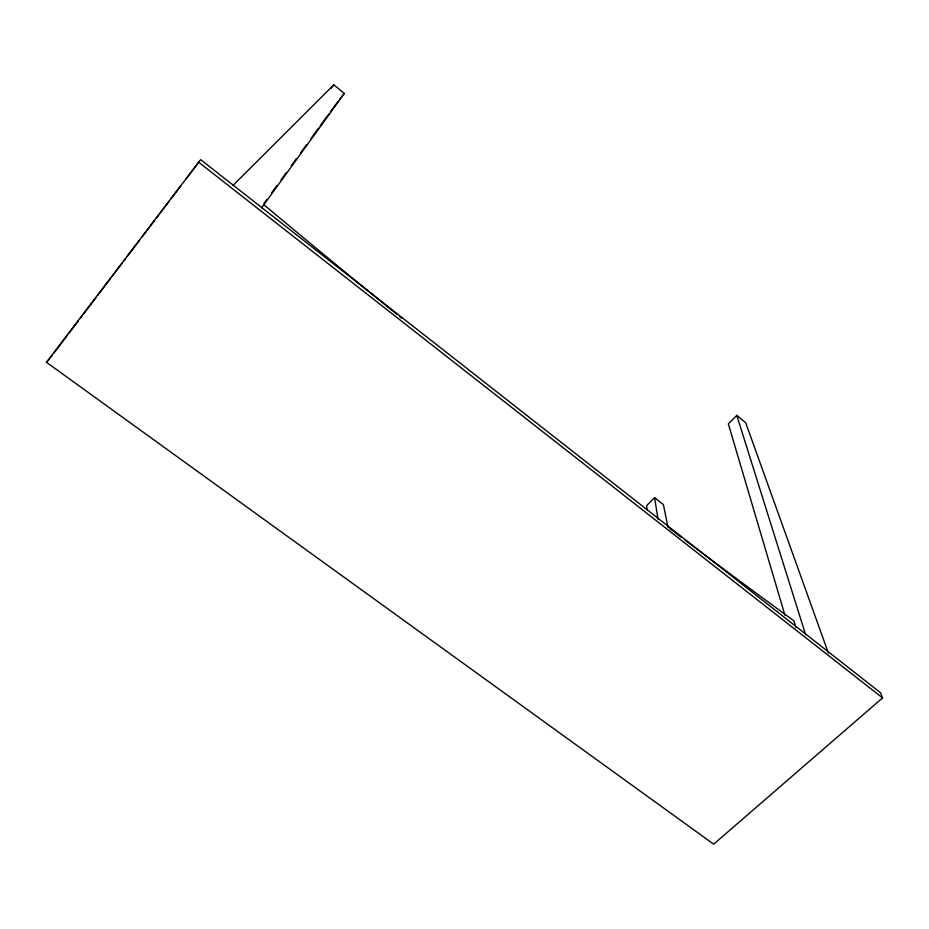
<?xml version="1.0" encoding="UTF-8"?>
<svg xmlns="http://www.w3.org/2000/svg" width="929" height="929" viewBox="0 0 929 929"><rect width="100%" height="100%" fill="white"/><g stroke="black" fill="none" stroke-linecap="round" stroke-linejoin="round"><path stroke-width="1.39" d="M261.688 207.759L344.322 93.434L333.801 84.818L232.877 185.556M264.057 203.277L266.6 199.758M271.709 192.721L276.807 185.684M281.057 179.82L286.155 172.794M291.265 165.757L296.363 158.72M300.613 152.855L306.57 144.645M310.82 138.781L318.473 128.225M320.168 125.879L328.68 114.151M330.376 111.805L338.11 101.331M46.45 362.275L200.652 159.66L880.634 692.825L882.55 697.9L713.681 844.182L46.45 362.275L49.562 358.861M50.433 357.711L52.187 355.401M53.928 353.101L67.027 335.833M68.781 333.523L78.384 320.865M80.126 318.554L81.88 316.255M83.622 313.956L95.85 297.837M97.603 295.527L110.702 278.259M112.444 275.959L122.047 263.29M123.801 260.979L125.543 258.68M127.296 256.381L139.524 240.263M142.137 236.802L154.365 220.684M156.107 218.385L169.217 201.105M170.959 198.806L180.563 186.137M185.812 179.227L198.028 163.109M331.142 88.22L333.801 84.818M339.875 99.078L344.322 93.434M668.044 527.347L663.399 504.61L654.608 497.665L646.607 505.678L647.223 509.975M828.401 653.052L745.662 422.695L736.79 415.402L728.336 423.856L784.912 615.126M198.341 161.971L882.55 697.9M736.79 415.402L805.652 634.774M795.967 627.702L793.865 620.781A1584.491 201.639 40.7 0 1 684.859 539.97M654.608 497.665L657.964 519.125M681.387 537.357A1584.491 201.639 40.7 0 1 674.442 532.108M673.281 531.225A1584.491 201.639 40.7 0 1 669.89 528.659M401.711 318.241A1584.491 201.639 40.7 0 1 399.482 316.429M397.252 314.617A1584.491 201.639 40.7 0 1 263.581 204.519"/></g></svg>
